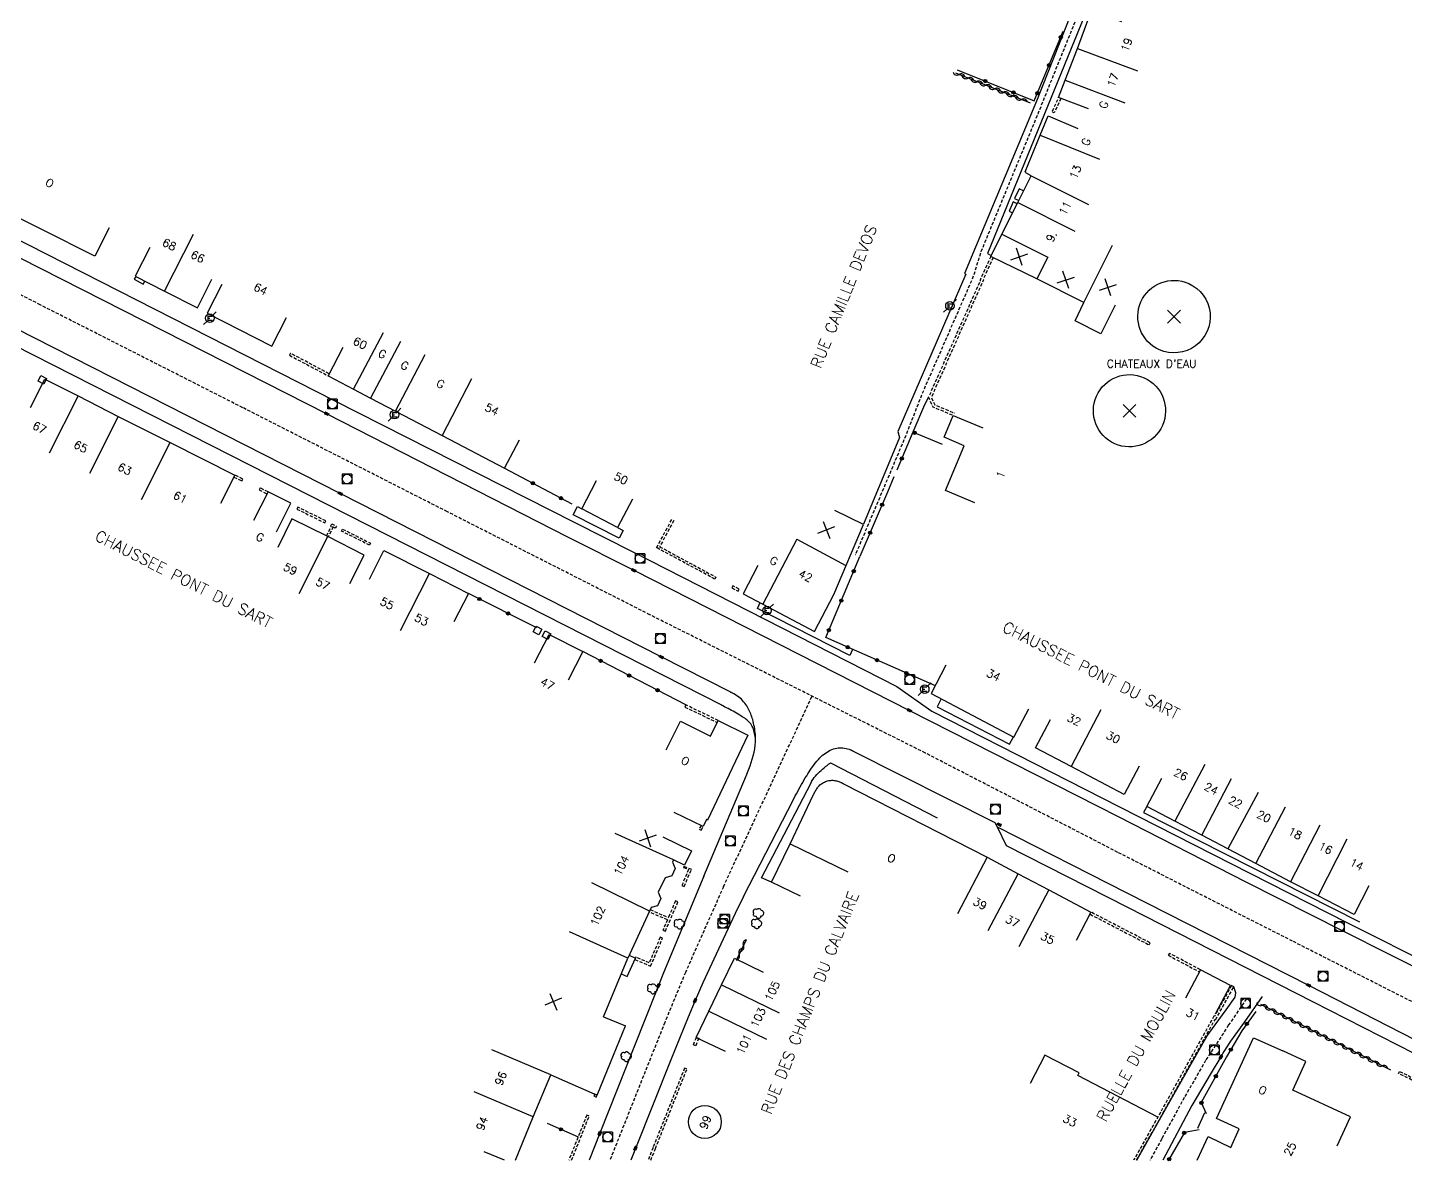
# Model space of a CAD drawing. Header units: millimetres. Extents: x 134000 to 135000, y 131000 to 132000.
# Drawn here: x 134295.6 to 134510.8, y 130999.8 to 131176.9 of the extents above; entities that cross this region are included whole.
import ezdxf
from ezdxf.enums import TextEntityAlignment as Align

# ---------------------------------------------------------------- set-up
doc = ezdxf.new("R2010")
doc.units = ezdxf.units.MM
doc.linetypes.add('DASHED', pattern=[0.75, 0.5, -0.25])
doc.layers.get('0').update_dxf_attribs({"linetype": 'CONTINUOUS'})
for name, color, linetype in [('W0001', 6, 'DASHED'), ('W0008', 7, 'CONTINUOUS'), ('W0100', 7, 'CONTINUOUS'), ('W0105', 7, 'CONTINUOUS'), ('W0112', 1, 'DASHED'), ('W0300', 7, 'CONTINUOUS'), ('W0310', 3, 'CONTINUOUS'), ('W0322', 7, 'CONTINUOUS'), ('W0400', 7, 'CONTINUOUS'), ('W0420', 7, 'CONTINUOUS'), ('W0471', 7, 'CONTINUOUS'), ('W0984', 7, 'CONTINUOUS'), ('W0989', 7, 'CONTINUOUS'), ('W0991', 7, 'CONTINUOUS'), ('W1102', 7, 'CONTINUOUS')]:
    doc.layers.add(name, color=color, linetype=linetype)
doc.styles.get("Standard").update_dxf_attribs({"font": 'romans.shx', "width": 0.85})

# ---------------------------------------------------------------- blocks, each defined once
blk = doc.blocks.new('t112o')
at = {"color": 0, "linetype": 'Continuous'}
for p, q in [((-0.5, 0.5), (0.5, 0.5)), ((-0.5, -0.5), (-0.5, 0.5)), ((0.5, 0.5), (0.5, -0.5)), ((0.5, -0.5), (-0.5, -0.5))]:
    blk.add_line(p, q, dxfattribs=at)
blk = doc.blocks.new('T471')
for p, q in [((-0.333334, 0.333334), (-0.333334, -0.333334)), ((-0.333334, 0.333334), (0.333334, 0.333334)), ((-0.333334, 0), (0, 0)), ((0.500001, 0.500001), (1.000002, 1.000002)), ((-0.500001, -0.500001), (-1.000002, -1.000002)), ((-0.333334, -0.333334), (0.333334, -0.333334))]:
    blk.add_line(p, q)
blk.add_ellipse((0, 0), major_axis=(0.471405, 0.471405), ratio=1, start_param=5.4977871438, end_param=11.780972451)
blk = doc.blocks.new('T420')
for p, q in [((0.75, 0.75), (-0.75, 0.75)), ((-0.75, 0.75), (-0.75, -0.75)), ((0.75, 0.75), (0.75, -0.75)), ((0.75, -0.75), (-0.75, -0.75))]:
    blk.add_line(p, q)
blk.add_ellipse((0, 0), major_axis=(-0.53, 0.53), ratio=1, start_param=3.926991, end_param=10.210176)
blk = doc.blocks.new('T400')
for p, q in [((-0.15, 0.3), (0.15, 0.3)), ((-0.15, -0.25), (-0.15, 0.3)), ((-0.15, 0.15), (0.15, 0.15)), ((-0.15, 0), (0.15, 0)), ((0.15, 0.3), (0.15, -0.25)), ((-0.15, -0.15), (0.15, -0.15)), ((-0.15, -0.25), (-0.15, -0.3)), ((-0.15, -0.3), (0.15, -0.3)), ((0.15, -0.3), (0.15, -0.25))]:
    blk.add_line(p, q)
blk = doc.blocks.new('t322o')
at = {"color": 0, "linetype": 'Continuous'}
for radius in [0.25, 0.15]:
    blk.add_circle((0, 0), radius, dxfattribs=at)
blk = doc.blocks.new('t310o')
at = {"color": 0, "linetype": 'Continuous'}
for centre, start, end in [((-0.5, 0.38), 216.8699, 323.1304), ((0.5, -0.37), 36.8699, 143.1303)]:
    blk.add_arc(centre, 0.625, start, end, dxfattribs=at)
blk = doc.blocks.new('t991o')
at = {"color": 0, "linetype": 'Continuous'}
for p, q in [((-1, 1), (1, -1)), ((-1, -1), (1, 1))]:
    blk.add_line(p, q, dxfattribs=at)
blk = doc.blocks.new('T300')
for p, q in [((-0.8, 0.51), (-0.86, 0.34)), ((-0.86, 0.34), (-0.86, 0.17)), ((-0.86, 0.17), (-0.74, 0.06)), ((-0.69, 0.63), (-0.8, 0.51)), ((-0.8, -0.06), (-0.74, 0.06)), ((-0.74, 0.06), (-0.69, 0.11)), ((-0.57, 0.69), (-0.69, 0.63)), ((-0.46, 0.69), (-0.57, 0.69)), ((-0.29, 0.63), (-0.46, 0.69)), ((-0.29, 0.63), (-0.17, 0.74)), ((-0.23, 0.57), (-0.29, 0.63)), ((-0.17, 0.74), (-0.06, 0.8)), ((-0.06, 0.8), (0.06, 0.8)), ((0.06, 0.8), (0.23, 0.74)), ((0.23, 0.74), (0.34, 0.63)), ((0.34, 0.63), (0.4, 0.51)), ((0.46, 0.46), (0.34, 0.46)), ((0.4, 0.51), (0.4, 0.46)), ((0.57, 0.4), (0.46, 0.46)), ((0.57, 0.4), (0.69, 0.29)), ((0.69, 0.29), (0.74, 0.17)), ((0.74, 0.06), (0.69, -0.17)), ((0.74, 0.17), (0.74, 0.06)), ((-0.8, -0.17), (-0.8, -0.06)), ((-0.8, -0.23), (-0.8, -0.17)), ((-0.74, -0.34), (-0.8, -0.23)), ((-0.69, -0.4), (-0.74, -0.34)), ((-0.51, -0.46), (-0.69, -0.4)), ((-0.4, -0.46), (-0.51, -0.46)), ((-0.4, -0.46), (-0.34, -0.46)), ((-0.34, -0.46), (-0.34, -0.4)), ((-0.34, -0.51), (-0.34, -0.46)), ((-0.29, -0.63), (-0.34, -0.51)), ((-0.17, -0.74), (-0.29, -0.63)), ((-0.06, -0.8), (-0.17, -0.74)), ((0.06, -0.8), (-0.06, -0.8)), ((0.17, -0.74), (0.06, -0.8)), ((0.23, -0.69), (0.17, -0.74)), ((0.29, -0.46), (0.23, -0.46)), ((0.29, -0.63), (0.23, -0.69)), ((0.46, -0.4), (0.29, -0.46)), ((0.34, -0.51), (0.29, -0.63)), ((0.34, -0.51), (0.34, -0.46)), ((0.57, -0.34), (0.46, -0.4)), ((0.63, -0.29), (0.57, -0.34)), ((0.69, -0.17), (0.63, -0.29))]:
    blk.add_line(p, q)

msp = doc.modelspace()

# ---------------------------------------------------------------- linework, layer by layer
at = {"layer": 'W0001'}
for points in [[(134559.15, 131000), (134556.23, 131001.6), (134537.66, 131011.41), (134517.13, 131022.04), (134493.16, 131034.2), (134479.78, 131040.98), (134465.86, 131048.07), (134435.81, 131063.57), (134392.78, 131085.16), (134361.14, 131101.25), (134329.19, 131117.5), (134297.56, 131133.56), (134265.34, 131149.98), (134250.28, 131157.89), (134211.8, 131177.47), (134168.77, 131199.34), (134112.75, 131227.97), (134087.52, 131240.88), (134071.33, 131249.22), (134059.63, 131255.08), (134048.45, 131261.05), (134034.53, 131268.62), (134000, 131287.58)], [(134404.27, 131042.71), (134418.11, 131072.45)], [(134404.27, 131042.71), (134398.33, 131029.33), (134395.1, 131021.51), (134389.53, 131007.54), (134386.53, 131000)], [(134485.94, 131025.18), (134483.16, 131021.11), (134479.58, 131015.57), (134476.24, 131009.77), (134472.71, 131003.33), (134470.89, 131000)]]:
    msp.add_lwpolyline(points, dxfattribs=at)
at = {"layer": 'W0001', "flags": 128}
msp.add_lwpolyline([(134457.03, 131182.55), (134460.54, 131181.16), (134453.43, 131163.55), (134444.47, 131141.86), (134443.24, 131137.87), (134435.24, 131119.57), (134432.79, 131113.28), (134430.22, 131107.16), (134424.86, 131094.51)], dxfattribs=at)
at = {"layer": 'W0008', "flags": 128}
msp.add_lwpolyline([(134516.59, 131270.45), (134508.78, 131273.19, 0.027339), (134508.22, 131273.35, 0.021518), (134507.49, 131273.49, 0.04549), (134506.95, 131273.52, 0.030997), (134506.16, 131273.44, 0.026436), (134505.05, 131273.2, 0.040548), (134504.35, 131272.94), (134495.58, 131268.93, 0.073704), (134495, 131268.55, 0.09482), (134494.67, 131268.12, 0.012468), (134494.43, 131267.62, 0.008957), (134494.12, 131266.9), (134480.85, 131233.97), (134459.58, 131181), (134459.36, 131181.05), (134453.14, 131165.37), (134441.89, 131138.44), (134442.14, 131138.35), (134431.48, 131113.77), (134431.74, 131112.86), (134426.15, 131099.31)], format="xyb", dxfattribs=at)
for points in [[(134461.71, 131181.27), (134445.5, 131141.58), (134446.09, 131141.28)], [(134451.14, 131151.34), (134450.46, 131151.68), (134449.71, 131150.17), (134450.38, 131149.83)], [(134450.12, 131149.32), (134449.52, 131149.63), (134448.87, 131148.21), (134449.42, 131147.93)], [(134312.46, 131138), (134312.23, 131137.56), (134313.64, 131136.81), (134313.88, 131137.27)], [(134436.29, 131119.12), (134435.66, 131117.97), (134433.85, 131113.7)]]:
    msp.add_lwpolyline(points, dxfattribs=at)
at = {"layer": 'W0008'}
for points in [[(134233.92, 131174.38), (134343.47, 131118.61), (134380.97, 131099.62), (134390.23, 131094.94), (134431.36, 131073.97), (134436.81, 131070.1), (134466.13, 131055.2), (134486.48, 131044.83), (134501.64, 131037.12), (134515.75, 131030.04)], [(134291.25, 131142.45), (134342.3, 131116.53), (134379.92, 131097.34), (134390.25, 131092.11), (134433.31, 131070.24), (134465.89, 131053.67), (134485.86, 131043.48), (134501.03, 131035.82), (134515.47, 131028.53)], [(134401.2, 131044.35), (134407.84, 131060.1), (134407.88, 131060.14), (134407.89, 131060.19), (134407.91, 131060.23), (134407.92, 131060.27), (134407.94, 131060.31), (134407.95, 131060.35), (134407.97, 131060.4), (134407.98, 131060.44), (134408.02, 131060.48), (134408.03, 131060.52), (134408.23, 131061.04), (134408.42, 131061.56), (134408.61, 131062.09), (134408.77, 131062.62), (134408.92, 131063.16), (134409.05, 131063.71), (134409.14, 131064.25), (134409.22, 131064.8), (134409.27, 131065.35), (134409.27, 131065.91), (134409.27, 131066.2), (134409.25, 131066.48), (134409.22, 131066.77), (134409.19, 131067.07), (134409.14, 131067.36), (134409.09, 131067.65), (134409.03, 131067.93), (134408.97, 131068.22), (134408.89, 131068.51), (134408.83, 131068.79), (134408.83, 131068.79), (134408.75, 131069.02), (134408.69, 131069.24), (134408.61, 131069.47), (134408.53, 131069.69), (134408.44, 131069.91), (134408.34, 131070.12), (134408.25, 131070.34), (134408.14, 131070.55), (134408.03, 131070.75), (134407.91, 131070.95), (134407.91, 131070.95), (134407.75, 131071.17), (134407.59, 131071.38), (134407.42, 131071.59), (134407.25, 131071.78), (134407.06, 131071.97), (134406.86, 131072.16), (134406.66, 131072.31), (134406.45, 131072.48), (134406.22, 131072.62), (134406, 131072.77), (134405.94, 131072.8), (134405.86, 131072.84), (134405.8, 131072.88), (134405.72, 131072.91), (134405.66, 131072.95), (134405.58, 131072.98), (134405.52, 131073.02), (134405.44, 131073.05), (134405.36, 131073.08), (134405.3, 131073.12), (134394.55, 131078.59), (134344.42, 131104.08), (134287.73, 131132.88)], [(134409.27, 131065.91), (134409.22, 131066.15), (134409.17, 131066.39), (134409.13, 131066.62), (134409.08, 131066.86), (134409.02, 131067.09), (134408.94, 131067.32), (134408.86, 131067.54), (134408.77, 131067.74), (134408.66, 131067.95), (134408.53, 131068.13), (134408.39, 131068.3), (134408.25, 131068.45), (134408.09, 131068.6), (134407.94, 131068.74), (134407.77, 131068.88), (134407.58, 131069.01), (134407.39, 131069.13), (134407.2, 131069.25), (134407, 131069.37), (134406.81, 131069.48), (134406.81, 131069.48), (134406.55, 131069.63), (134406.28, 131069.79), (134406.03, 131069.94), (134405.77, 131070.09), (134405.5, 131070.23), (134405.25, 131070.38), (134404.98, 131070.52), (134404.72, 131070.66), (134404.45, 131070.8), (134404.19, 131070.94), (134404.17, 131070.95), (134404.16, 131070.96), (134404.14, 131070.97), (134404.11, 131070.98), (134404.09, 131070.99), (134404.08, 131071), (134404.06, 131071.01), (134404.03, 131071.02), (134404.02, 131071.03), (134404, 131071.04), (134287.36, 131130.33)], [(134387.72, 131098.77), (134388.59, 131098.31), (134387.97, 131097.11), (134380.78, 131100.78), (134381.45, 131102.05), (134382.14, 131101.69)], [(134424.44, 131079.75), (134424.02, 131078.8), (134409.56, 131086.17), (134410.02, 131087.06)], [(134438.28, 131072.05), (134437.63, 131070.8), (134448.95, 131064.98), (134449.55, 131066.12)], [(134407.42, 131041.19), (134415.2, 131056.3), (134415.2, 131056.3), (134415.2, 131056.33), (134415.22, 131056.34), (134415.23, 131056.37), (134415.23, 131056.39), (134415.25, 131056.41), (134415.27, 131056.44), (134415.28, 131056.45), (134415.28, 131056.48), (134415.3, 131056.5), (134415.31, 131056.52), (134415.48, 131056.88), (134415.67, 131057.23), (134415.86, 131057.59), (134416.06, 131057.95), (134416.25, 131058.3), (134416.45, 131058.65), (134416.64, 131059), (134416.84, 131059.35), (134417.05, 131059.7), (134417.27, 131060.04), (134417.44, 131060.34), (134417.63, 131060.62), (134417.81, 131060.92), (134418.02, 131061.21), (134418.22, 131061.49), (134418.42, 131061.77), (134418.64, 131062.05), (134418.86, 131062.31), (134419.09, 131062.57), (134419.34, 131062.83), (134419.55, 131063.02), (134419.75, 131063.22), (134419.97, 131063.4), (134420.2, 131063.57), (134420.44, 131063.73), (134420.67, 131063.88), (134420.92, 131064.02), (134421.17, 131064.13), (134421.44, 131064.23), (134421.72, 131064.3), (134421.72, 131064.3), (134421.95, 131064.35), (134422.19, 131064.38), (134422.44, 131064.4), (134422.69, 131064.4), (134422.92, 131064.39), (134423.17, 131064.36), (134423.41, 131064.31), (134423.64, 131064.25), (134423.88, 131064.17), (134424.09, 131064.09), (134424.09, 131064.09), (134424.14, 131064.06), (134424.19, 131064.05), (134424.22, 131064.02), (134424.27, 131064.01), (134424.31, 131063.98), (134424.34, 131063.96), (134424.39, 131063.95), (134424.42, 131063.92), (134424.47, 131063.9), (134424.5, 131063.88), (134446.67, 131052.73), (134447.03, 131052.05), (134467.25, 131041.76), (134495.64, 131027.34), (134518.52, 131015.63)], [(134411.78, 131043.42), (134410.2, 131044.08), (134417.89, 131058.84), (134417.89, 131058.84), (134417.92, 131058.88), (134417.94, 131058.93), (134417.95, 131058.97), (134417.97, 131059.01), (134418, 131059.05), (134418.02, 131059.09), (134418.03, 131059.12), (134418.06, 131059.16), (134418.08, 131059.2), (134418.09, 131059.24), (134418.27, 131059.5), (134418.44, 131059.75), (134418.63, 131059.99), (134418.83, 131060.23), (134419.05, 131060.45), (134419.27, 131060.66), (134419.5, 131060.87), (134419.73, 131061.07), (134419.97, 131061.27), (134420.22, 131061.46), (134420.3, 131061.52), (134420.38, 131061.59), (134420.45, 131061.64), (134420.53, 131061.7), (134420.61, 131061.77), (134420.69, 131061.83), (134420.77, 131061.88), (134420.84, 131061.95), (134420.92, 131062.01), (134421, 131062.07), (134437.64, 131053.45)], [(134470.41, 131055.25), (134469.86, 131054.3), (134486.86, 131045.69), (134503.59, 131037.22)], [(134447.03, 131052.05), (134448.42, 131049.13), (134467.39, 131039.5), (134496.27, 131024.8), (134517.5, 131013.97)], [(134401.2, 131044.35), (134394.89, 131029.26), (134394.12, 131027.28), (134391.88, 131021.65), (134384.95, 131004.2), (134383.29, 131000)], [(134407.42, 131041.19), (134406.07, 131038.53), (134403.1, 131032.16), (134401.04, 131027.69), (134399.82, 131024.91), (134398.73, 131022.32), (134396.02, 131015.67), (134390.52, 131001.83), (134389.79, 131000)], [(134468.85, 131000), (134473.11, 131007.58), (134478.54, 131017.25), (134479.8, 131019.4), (134481.07, 131021.15), (134482.76, 131023.5), (134484.2, 131025.48), (134484.29, 131026.11), (134484.15, 131026.61), (134483.97, 131027.07)], [(134488.42, 131025.55), (134485.63, 131021.6), (134483.48, 131018.61), (134482.4, 131016.95), (134481.95, 131016.12), (134480.45, 131013.66), (134477.44, 131008.55), (134472.91, 131000)]]:
    msp.add_lwpolyline(points, dxfattribs=at)
at = {"layer": 'W0100'}
for p, q in [((134385.55, 131022.37), (134389.31, 131031.52)), ((134385.55, 131022.37), (134388.98, 131020.96)), ((134386.63, 131015.26), (134388.98, 131020.96)), ((134400.02, 131019.18), (134404.53, 131017.01)), ((134384.55, 131010.14), (134386.63, 131015.26)), ((134374.56, 131006.78), (134377.32, 131013.35)), ((134377.32, 131013.35), (134384.55, 131010.14)), ((134371.78, 131000), (134374.56, 131006.78)), ((134484.83, 131004.88), (134481.26, 131006.52)), ((134483.5, 131002), (134484.83, 131004.88)), ((134370.09, 131000), (134366.91, 131001.31))]:
    msp.add_line(p, q, dxfattribs=at)
at = {"layer": 'W0100', "flags": 128}
for points in [[(134461.28, 131164.16), (134456.6, 131165.92), (134457.62, 131168.63), (134459.54, 131173.61), (134461.75, 131179.53), (134466.43, 131177.78)], [(134465.43, 131133.5), (134463.19, 131129.03), (134459.22, 131131.04), (134460.55, 131133.93), (134453.22, 131137.6), (134446.01, 131141.13), (134447.75, 131144.58), (134450.23, 131149.53), (134452.33, 131153.73), (134451.47, 131154.16), (134451.52, 131154.26), (134451.41, 131154.32), (134453.74, 131160.07), (134454.99, 131163.05), (134459.6, 131161.11)], [(134443.53, 131102.63), (134438.92, 131104.58), (134441.86, 131111.56), (134438.72, 131112.88), (134440.15, 131116.27), (134444.76, 131114.33)]]:
    msp.add_lwpolyline(points, dxfattribs=at)
at = {"layer": 'W0100'}
for points in [[(134308.31, 131145.61), (134306.08, 131141.14), (134289.45, 131149.48)], [(134314.67, 131142.5), (134312.38, 131138.05), (134316.95, 131135.69), (134322.11, 131133.08), (134324.36, 131137.55)], [(134325.92, 131136.73), (134323.64, 131132.28), (134333.73, 131127.12), (134336.02, 131131.58)], [(134344.84, 131126.91), (134342.5, 131122.48), (134346.48, 131120.38), (134349.14, 131118.98), (134353.02, 131116.94), (134360.33, 131113.16), (134370.08, 131108.06), (134372.39, 131112.5)], [(134296.02, 131117.52), (134298.28, 131121.98), (134303.48, 131119.33), (134309.73, 131116.14), (134317.86, 131112.09), (134327.95, 131106.98), (134325.69, 131102.53)], [(134334.44, 131098.11), (134336.69, 131102.58), (134333.13, 131104.36), (134330.88, 131099.91)], [(134390.05, 131103.2), (134387.72, 131098.77), (134382.14, 131101.69), (134384.45, 131106.12)], [(134345.91, 131090.03), (134348.17, 131094.48), (134342.45, 131097.41), (134336.86, 131100.16), (134334.66, 131095.67)], [(134409.64, 131092.88), (134407.34, 131088.44), (134410.42, 131086.84), (134418.47, 131082.56), (134421.52, 131088.31), (134426.13, 131099.27), (134421.65, 131101.46)], [(134348.98, 131090.73), (134351.23, 131095.2), (134358.34, 131091.62), (134364.42, 131088.5), (134362.16, 131084.06)], [(134374.77, 131077.64), (134377.05, 131082.09), (134382.28, 131079.42), (134380.02, 131074.97)], [(134439.02, 131077.31), (134436.69, 131072.88), (134449.64, 131066.08), (134451.95, 131070.5)], [(134395.3, 131064.07), (134397.53, 131068.55), (134402.23, 131066.21), (134403.45, 131068.66), (134408.09, 131066.36), (134401.75, 131053.12), (134401.59, 131053.2), (134401.08, 131052.12), (134396.58, 131054.28)], [(134469.17, 131061.55), (134466.86, 131057.12), (134458.55, 131061.45), (134452.98, 131064.38), (134455.33, 131068.8)], [(134416.3, 131041.25), (134411.78, 131043.41), (134414.67, 131049.4), (134418.34, 131057.11), (134418.34, 131057.11), (134418.38, 131057.15), (134418.39, 131057.18), (134418.41, 131057.22), (134418.42, 131057.25), (134418.44, 131057.29), (134418.45, 131057.33), (134418.47, 131057.36), (134418.48, 131057.4), (134418.5, 131057.44), (134418.53, 131057.47), (134418.59, 131057.61), (134418.67, 131057.74), (134418.75, 131057.88), (134418.84, 131058), (134418.94, 131058.12), (134419.03, 131058.25), (134419.13, 131058.37), (134419.23, 131058.48), (134419.34, 131058.59), (134419.47, 131058.69), (134419.59, 131058.79), (134419.75, 131058.88), (134419.89, 131058.97), (134420.05, 131059.05), (134420.2, 131059.12), (134420.36, 131059.18), (134420.53, 131059.23), (134420.7, 131059.27), (134420.88, 131059.3), (134421.03, 131059.31), (134421.19, 131059.32), (134421.34, 131059.32), (134421.5, 131059.3), (134421.66, 131059.29), (134421.81, 131059.26), (134421.97, 131059.23), (134422.11, 131059.18), (134422.27, 131059.13), (134422.41, 131059.08), (134422.55, 131059.02), (134422.59, 131058.99), (134422.64, 131058.97), (134422.69, 131058.95), (134422.73, 131058.93), (134422.78, 131058.9), (134422.83, 131058.88), (134422.88, 131058.85), (134422.92, 131058.83), (134422.97, 131058.8), (134423.02, 131058.78), (134445.45, 131047.3), (134450.31, 131044.7), (134455.06, 131042.2), (134461.67, 131038.73), (134459.34, 131034.3)], [(134505.06, 131042.84), (134502.8, 131038.38), (134497.16, 131041.26), (134492.83, 131043.45), (134487.39, 131046.33), (134483.03, 131048.61), (134478.98, 131050.73), (134474.77, 131052.95), (134470.41, 131055.25), (134472.73, 131059.67)], [(134394.77, 131050.51), (134399.26, 131048.3), (134398.17, 131046.08), (134396.48, 131046.89), (134396.31, 131046.51), (134396.71, 131045.56), (134396.2, 131044.41), (134395.18, 131044.1), (134394.09, 131041.83), (134394.47, 131040.87), (134393.94, 131039.74), (134392.95, 131039.44), (134392.69, 131038.91), (134389.31, 131031.52)], [(134400.02, 131019.18), (134402, 131023.26), (134403.98, 131027.37), (134405.98, 131031.52), (134410.48, 131029.34)], [(134481.13, 131022.84), (134483.45, 131027.27), (134478.77, 131029.73), (134476.44, 131025.3)], [(134481.26, 131006.52), (134487.06, 131019.11), (134491.61, 131017.08)], [(134472.09, 131006.7), (134459.63, 131013.23), (134459.83, 131013.62), (134454.48, 131016.42), (134452.16, 131012)], [(134500.11, 131002.22), (134502.22, 131006.75), (134493.19, 131010.96), (134495.25, 131015.39), (134491.61, 131017.08)], [(134478.24, 131000), (134479.95, 131003.71), (134483.5, 131002)]]:
    msp.add_lwpolyline(points, dxfattribs=at)
at = {"layer": 'W0100', "flags": 128}
for points in [[(134476.93, 131136.9, -1), (134472.35, 131126.55, -1)], [(134469.96, 131122.18, -1), (134465.39, 131111.87, -1)]]:
    msp.add_lwpolyline(points, format="xyb", close=True, dxfattribs=at)
at = {"layer": 'W0105'}
for p, q in [((134389.22, 131028.7), (134390.52, 131031.54)), ((134389.53, 131031.99), (134390.52, 131031.54)), ((134388.31, 131029.08), (134389.22, 131028.7)), ((134479.42, 131007.37), (134478.3, 131004.93))]:
    msp.add_line(p, q, dxfattribs=at)
at = {"layer": 'W0112'}
for p, q in [((134398.1, 131045.9), (134399.26, 131045.43)), ((134398.14, 131042.74), (134399.26, 131045.43)), ((134395.19, 131035.75), (134397.15, 131040.34)), ((134396.78, 131040.49), (134395.67, 131037.9)), ((134397.15, 131040.34), (134396.78, 131040.49)), ((134395.52, 131037.54), (134392.62, 131038.76)), ((134392.8, 131039.12), (134395.67, 131037.9)), ((134392.88, 131030.28), (134394.76, 131034.66)), ((134390.44, 131031.35), (134392.88, 131030.28)), ((134481.14, 131021.93), (134483.97, 131027.07)), ((134399.58, 131018.03), (134400.03, 131019.18)), ((134400.03, 131019.18), (134400.4, 131019.04)), ((134398.19, 131014.39), (134393.27, 131001.97)), ((134384.55, 131010.14), (134384.19, 131010.32)), ((134384.4, 131009.85), (134384.55, 131010.14)), ((134380.55, 131000), (134383.29, 131006.9)), ((134383.29, 131006.9), (134382.92, 131007.04)), ((134393.27, 131001.97), (134392.49, 131000))]:
    msp.add_line(p, q, dxfattribs=at)
at = {"layer": 'W0112', "flags": 128}
for points in [[(134456.97, 131165.78), (134455.94, 131163.54), (134455.58, 131163.7), (134456.6, 131165.92)], [(134446.01, 131141.13), (134444.34, 131137.39), (134444.38, 131137.35), (134436.29, 131119.13), (134436.98, 131117.64), (134440.16, 131116.3)], [(134446.37, 131140.95), (134444.82, 131137.5), (134444.87, 131137.47), (134436.73, 131119.13), (134437.28, 131117.95), (134440.32, 131116.67)]]:
    msp.add_lwpolyline(points, dxfattribs=at)
at = {"layer": 'W0112'}
for points in [[(134342.66, 131122.8), (134336.66, 131126), (134336.48, 131125.69), (134342.5, 131122.48)], [(134327.8, 131106.67), (134329.05, 131106.05), (134329.2, 131106.36), (134327.95, 131106.98)], [(134333.13, 131104.36), (134331.89, 131104.98), (134331.73, 131104.67), (134332.97, 131104.05)], [(134337.77, 131101.98), (134337.63, 131101.67), (134341.98, 131099.53), (134342.14, 131099.84), (134337.77, 131101.98)], [(134396.5, 131099.88), (134394.3, 131095.8), (134403.06, 131091.06), (134402.91, 131090.75), (134393.83, 131095.64), (134396.2, 131100.05)], [(134342.28, 131097.5), (134343.05, 131099)], [(134343.31, 131098.88), (134342.55, 131097.36)], [(134342.94, 131099.05), (134343.09, 131099.36), (134343.81, 131099), (134343.64, 131098.69), (134342.94, 131099.05)], [(134344.78, 131098.53), (134349.16, 131096.34), (134349, 131096.03), (134344.63, 131098.22), (134344.78, 131098.53)], [(134405.75, 131089.67), (134405.59, 131089.36), (134406.55, 131088.86), (134406.7, 131089.17), (134405.75, 131089.67)], [(134403.45, 131068.66), (134398.41, 131071.08), (134398.25, 131070.76), (134403.3, 131068.35)], [(134400.77, 131052.27), (134400.48, 131051.7), (134400.8, 131051.54), (134401.08, 131052.12)], [(134398.81, 131045.4), (134397.77, 131042.89), (134398.14, 131042.74)], [(134398.1, 131045.9), (134398.03, 131045.71), (134398.81, 131045.4)], [(134395.52, 131037.54), (134394.82, 131035.91), (134395.19, 131035.75)], [(134461.52, 131038.41), (134470.73, 131033.63), (134470.89, 131033.95), (134461.67, 131038.73)], [(134394.76, 131034.66), (134394.39, 131034.81), (134392.67, 131030.81)], [(134392.67, 131030.81), (134390.58, 131031.72), (134390.51, 131031.55)], [(134478.77, 131029.73), (134473.91, 131032.3), (134473.73, 131032), (134478.59, 131029.42)], [(134483.97, 131027.07), (134483.62, 131027.26), (134480.97, 131022.45), (134480.87, 131022.5), (134472.54, 131007.49), (134468.38, 131000.09), (134468.33, 131000)], [(134468.79, 131000), (134472.88, 131007.3), (134481.04, 131021.98), (134481.14, 131021.93)], [(134400.4, 131019.04), (134399.95, 131017.88), (134399.58, 131018.03)], [(134393.64, 131001.83), (134398.56, 131014.24), (134398.19, 131014.39)], [(134513.14, 131011.84), (134509.72, 131013.55), (134509.86, 131013.87), (134513.3, 131012.16)], [(134384.19, 131010.32), (134384.04, 131010.03), (134384.4, 131009.85)], [(134382.92, 131007.04), (134380.12, 131000)], [(134392.92, 131000), (134393.64, 131001.83)]]:
    msp.add_lwpolyline(points, dxfattribs=at)
at = {"layer": 'W0310'}
msp.add_line((134407.81, 131034.42), (134406.29, 131031.27), dxfattribs=at)
at = {"layer": 'W0310', "flags": 128}
msp.add_lwpolyline([(134452.2, 131165.07), (134440.54, 131169.74)], dxfattribs=at)
at = {"layer": 'W0310'}
msp.add_lwpolyline([(134508.48, 131014.04), (134488.19, 131024.3)], dxfattribs=at)
at = {"layer": 'W0322'}
msp.add_line((134376.71, 131005.79), (134381.57, 131003.63), dxfattribs=at)
at = {"layer": 'W0322', "flags": 128}
for points in [[(134440.75, 131170.26), (134452.81, 131165.43), (134457.34, 131176.28)], [(134438.5, 131111.76), (134433.85, 131113.7), (134431.35, 131107.77)], [(134430.87, 131106.73), (134429.87, 131104.3), (134425.58, 131094.26)]]:
    msp.add_lwpolyline(points, dxfattribs=at)
at = {"layer": 'W0322'}
for points in [[(134370.08, 131108.06), (134380.58, 131102.47)], [(134437.39, 131074.05), (134420.23, 131081.61), (134425.58, 131094.26)], [(134375.09, 131083.12), (134364.42, 131088.5)], [(134398.41, 131071.08), (134382.28, 131079.42)], [(134487.4, 131023.21), (134485.23, 131020.22), (134482.84, 131016.12), (134478.9, 131008.99), (134479.68, 131007.3)], [(134478.54, 131004.75), (134476.26, 131004.32), (134473.8, 131000)]]:
    msp.add_lwpolyline(points, dxfattribs=at)
at = {"layer": 'W1102'}
for p, q in [((134396.48, 131046.89), (134387.37, 131051)), ((134392.69, 131038.91), (134383.71, 131043.3)), ((134389.31, 131031.52), (134380.22, 131035.68)), ((134403.98, 131027.37), (134412.98, 131023.03)), ((134402, 131023.26), (134411, 131018.91)), ((134377.32, 131013.35), (134368.1, 131017.22)), ((134374.56, 131006.78), (134365.34, 131010.65))]:
    msp.add_line(p, q, dxfattribs=at)
at = {"layer": 'W1102', "flags": 128}
for points in [[(134459.54, 131173.61), (134468.91, 131170.11)], [(134457.62, 131168.63), (134466.98, 131165.1)], [(134453.74, 131160.07), (134463.01, 131156.31)], [(134452.33, 131153.73), (134461.27, 131149.24)], [(134450.23, 131149.53), (134459.17, 131145.04)], [(134447.75, 131144.58), (134454.92, 131140.99), (134453.22, 131137.6)], [(134460.55, 131133.93), (134465.03, 131142.87)], [(134415.72, 131096.95), (134423.4, 131092.87)]]:
    msp.add_lwpolyline(points, dxfattribs=at)
at = {"layer": 'W1102'}
for points in [[(134316.95, 131135.69), (134321.5, 131144.59)], [(134346.48, 131120.38), (134351.16, 131129.22)], [(134353.8, 131127.83), (134349.14, 131118.98)], [(134353.02, 131116.94), (134357.66, 131125.8)], [(134364.92, 131122.03), (134360.33, 131113.16)], [(134303.48, 131119.33), (134298.94, 131110.42)], [(134309.73, 131116.14), (134305.23, 131107.22)], [(134313.38, 131103.17), (134317.86, 131112.09)], [(134337.97, 131088.47), (134342.45, 131097.41)], [(134415.72, 131096.95), (134410.42, 131086.84)], [(134353.81, 131082.7), (134358.34, 131091.62)], [(134463.19, 131070.3), (134458.55, 131061.45)], [(134479.44, 131061.8), (134474.77, 131052.95)], [(134478.98, 131050.73), (134483.64, 131059.59)], [(134487.77, 131057.43), (134483.03, 131048.61)], [(134487.39, 131046.33), (134492.06, 131055.18)], [(134497.42, 131052.32), (134492.83, 131043.45)], [(134414.67, 131049.4), (134423.67, 131045.05)], [(134497.16, 131041.26), (134501.67, 131050.17)], [(134445.45, 131047.3), (134440.81, 131038.45)], [(134445.61, 131035.87), (134450.31, 131044.7)], [(134455.06, 131042.2), (134450.41, 131033.34)]]:
    msp.add_lwpolyline(points, dxfattribs=at)
msp.add_circle((134401.36, 131005.97), 2.57, dxfattribs=at)

# ---------------------------------------------------------------- block references
at = {"layer": 'W0112'}
for p, rotation in [((134297.88, 131121.85), 154.0881640573274), ((134375.22, 131082.72), 242.1007470625548), ((134376.64, 131081.97), 152.0962868419353)]:
    msp.add_blockref('t112o', p, dxfattribs=dict(at, rotation=rotation))
at = {"layer": 'W0300'}
for p in [(134397.43, 131036.85), (134409.48, 131036.91), (134409.77, 131038.52), (134393.24, 131026.75), (134389.12, 131016.15)]:
    msp.add_blockref('T300', p, dxfattribs=at)
at = {"layer": 'W0310'}
for p, rotation in [((134441.06, 131169.53), 158.1729515803737), ((134442.45, 131168.97), 158.1729515803737), ((134443.85, 131168.41), 158.1729515803737), ((134445.24, 131167.85), 158.1729515803737), ((134446.63, 131167.3), 158.1729515803737), ((134448.02, 131166.74), 158.1729515803737), ((134449.42, 131166.18), 158.1729515803737), ((134450.81, 131165.62), 158.1729515803737), ((134406.72, 131032.16), 244.2856034263136), ((134407.38, 131033.52), 244.2856034263136), ((134488.41, 131024.19), 153.1709994611047), ((134489.75, 131023.52), 153.1709994611047), ((134491.08, 131022.84), 153.1709994611047), ((134492.42, 131022.16), 153.1709994611047), ((134493.76, 131021.49), 153.1709994611047), ((134495.1, 131020.81), 153.1709994611047), ((134496.44, 131020.13), 153.1709994611047), ((134497.78, 131019.46), 153.1709994611047), ((134499.12, 131018.78), 153.1709994611047), ((134500.45, 131018.1), 153.1709994611047), ((134501.79, 131017.42), 153.1709994611047), ((134503.13, 131016.75), 153.1709994611047), ((134504.47, 131016.07), 153.1709994611047), ((134505.81, 131015.39), 153.1709994611047), ((134507.15, 131014.72), 153.1709994611047)]:
    msp.add_blockref('t310o', p, dxfattribs=dict(at, rotation=rotation))
at = {"layer": 'W0322'}
for p, rotation in [((134456.95, 131175.36), 67.34585390946657), ((134455.12, 131170.98), 67.34585390946657), ((134445.16, 131168.5), 338.1729515802699), ((134449.57, 131166.73), 338.1729515802699), ((134453.3, 131166.6), 67.34585390946657), ((134434.11, 131113.59), 157.4156211749239), ((134432.12, 131109.58), 247.2017630568342), ((134374.49, 131105.71), 331.9542841963125), ((134378.9, 131103.36), 331.9542841963125), ((134429.04, 131102.35), 246.872293293685), ((134427.17, 131097.98), 246.872293293685), ((134424.62, 131091.97), 67.08496441735278), ((134366.16, 131087.62), 153.2672560109712), ((134422.67, 131087.37), 67.08496441735278), ((134370.63, 131085.37), 153.2672560109712), ((134420.72, 131082.76), 67.08496441735278), ((134423.67, 131080.1), 156.2119832989094), ((134385.08, 131077.97), 152.6409225941343), ((134428.24, 131078.08), 156.2119832989094), ((134432.82, 131076.06), 156.2119832989094), ((134389.53, 131075.67), 152.6409225941343), ((134393.97, 131073.38), 152.6409225941343), ((134486.01, 131021.29), 233.9487933421291), ((134483.51, 131017.26), 239.831291539068), ((134481.18, 131013.11), 241.0628138828361), ((134478.92, 131008.95), 294.7663823677075), ((134378.89, 131004.82), 336.07150885658), ((134476.23, 131004.27), 240.3361636150368), ((134473.88, 131000.15), 240.3361636150368)]:
    msp.add_blockref('t322o', p, dxfattribs=dict(at, rotation=rotation))
at = {"layer": 'W0400'}
for p, rotation in [((134342.3, 131116.53), 243.0440298971374), ((134344.43, 131104.08), 63.04402989721861), ((134390.25, 131092.11), 243.0402543203146), ((134394.55, 131078.59), 63.36006153608229), ((134433.31, 131070.24), 243.3600615360456), ((134447.34, 131052.42), 62.71259177663814), ((134394.12, 131027.28), 338.737641542896), ((134495.65, 131027.33), 63.09242554842496), ((134399.82, 131024.91), 156.4198606339374), ((134481.95, 131016.12), 151.4942183565207), ((134384.95, 131004.2), 338.3331038000809), ((134390.52, 131001.83), 158.3178935856977)]:
    msp.add_blockref('T400', p, dxfattribs=dict(at, rotation=rotation))
at = {"layer": 'W0420'}
for p in [(134343.19, 131118.08), (134345.48, 131106.38), (134391.23, 131093.95), (134394.4, 131081.44), (134433.33, 131075.05), (134407.37, 131054.53), (134446.72, 131054.79), (134405.33, 131049.83), (134404.15, 131036.96), (134404.46, 131037.64), (134500.47, 131036.47), (134497.92, 131028.7), (134485.8, 131024.49), (134480.93, 131017.22), (134386.18, 131003.61)]:
    msp.add_blockref('T420', p, dxfattribs=at)
at = {"layer": 'W0471'}
for p in [(134439.64, 131133.41), (134324.05, 131131.48), (134352.9, 131116.41), (134411.06, 131085.84), (134435.7, 131073.56)]:
    msp.add_blockref('T471', p, dxfattribs=at)
at = {"layer": 'W0991'}
for p, rotation in [((134450.47, 131141.06), 63.9222716817872), ((134457.74, 131137.46), 63.39061915484061), ((134464.33, 131136.3), 63.16657675120894), ((134474.64, 131131.72), 90), ((134467.67, 131117.02), 90), ((134420.34, 131098.41), 336.7313322938099), ((134392.43, 131050.28), 243.8480334263876), ((134377.68, 131024.75), 247.7399538419382)]:
    msp.add_blockref('t991o', p, dxfattribs=dict(at, rotation=rotation))

# ---------------------------------------------------------------- texts
at = {"layer": 'W0984'}
msp.add_text("CHATEAUX D'EAU", height=1.25, dxfattribs=at).set_placement((134471.16, 131124.37), align=Align.MIDDLE)
msp.add_text('99', height=1.25, rotation=68.3846, dxfattribs=at).set_placement((134401.45, 131005.93), align=Align.MIDDLE)
at = {"layer": 'W0989'}
for s, rotation, p in [('RUE CAMILLE DEVOS', 68.173, (134423.06, 131134.87)), ('CHAUSSEE PONT DU SART', 333, (134319.96, 131090.74)), ('CHAUSSEE PONT DU SART', 333, (134461.71, 131076.49)), ('RUE DES CHAMPS DU CALVAIRE', 68.2546, (134417.76, 131024.56)), ('RUELLE DU MOULIN', 61.2983, (134468.71, 131016.3))]:
    msp.add_text(s, height=1.75, rotation=rotation, dxfattribs=at).set_placement(p, align=Align.MIDDLE)
at = {"layer": 'W0991'}
for s, rotation, p in [('19', 69.0615, (134467.22, 131174.18)), ('17', 69.0615, (134465.1, 131168.65)), ('G', 69.0615, (134463.65, 131164.8)), ('G', 67.2526, (134460.89, 131159.01)), ('13', 67.2526, (134459.23, 131154.31)), ('O', 333, (134299.04, 131152.58)), ('11', 63.3496, (134457.62, 131148.66)), ('68', 333, (134317.73, 131142.98)), ('9.', 63.3496, (134455.5, 131144.23)), ('66', 333, (134322.16, 131141.08)), ('64', 333, (134331.98, 131136.01)), ('60', 333, (134347.51, 131127.57)), ('G', 333, (134350.99, 131125.88)), ('G', 333, (134354.48, 131124.08)), ('G', 333, (134360.07, 131121.23)), ('54', 333, (134368.1, 131117.22)), ('67', 333, (134297.45, 131114.37)), ('65', 333, (134303.89, 131111.41)), ('63', 333, (134310.76, 131107.93)), ('50', 333, (134388.27, 131106.45)), ('1', 67.1347, (134447.56, 131107.04)), ('61', 333, (134319.42, 131103.5)), ('G', 333, (134331.88, 131097.27)), ('G', 333, (134412.13, 131093.57)), ('59', 333, (134336.63, 131092.31)), ('42', 333, (134417.09, 131091.25)), ('57', 333, (134341.7, 131089.99)), ('55', 333, (134351.73, 131086.92)), ('53', 333, (134357.12, 131084.39)), ('34', 333, (134446.45, 131075.73)), ('47', 333, (134376.76, 131074.36)), ('32', 333, (134459.02, 131068.77)), ('30', 333, (134465.14, 131066.02)), ('O', 333, (134398.3, 131062.33)), ('26', 333, (134475.7, 131060.22)), ('24', 333, (134480.45, 131058)), ('22', 333, (134484.25, 131055.89)), ('20', 333, (134488.69, 131053.67)), ('18', 333, (134493.55, 131051.03)), ('16', 333, (134498.3, 131048.71)), ('104', 64.1362, (134388.34, 131046.02)), ('O', 333, (134430.51, 131047.13)), ('14', 333, (134503.16, 131046.18)), ('102', 65.4039, (134384.64, 131038.13)), ('39', 333, (134444.34, 131040.05)), ('37', 333, (134449.41, 131037.31)), ('35', 333, (134454.9, 131034.67)), ('105', 64.1895, (134411.88, 131026.41)), ('103', 64.2466, (134409.68, 131022.27)), ('31', 333, (134477.6, 131022.74)), ('101', 64.2156, (134407.48, 131018.11)), ('96', 67.2255, (134369.49, 131012.78)), ('O', 333, (134488.48, 131010.92)), ('94', 67.6849, (134366.57, 131005.75)), ('33', 333, (134458.38, 131006.17)), ('25', 62.2894, (134492.76, 131001.76))]:
    msp.add_text(s, height=1.25, rotation=rotation, dxfattribs=at).set_placement(p, align=Align.MIDDLE)

doc.saveas('drawing.dxf')
